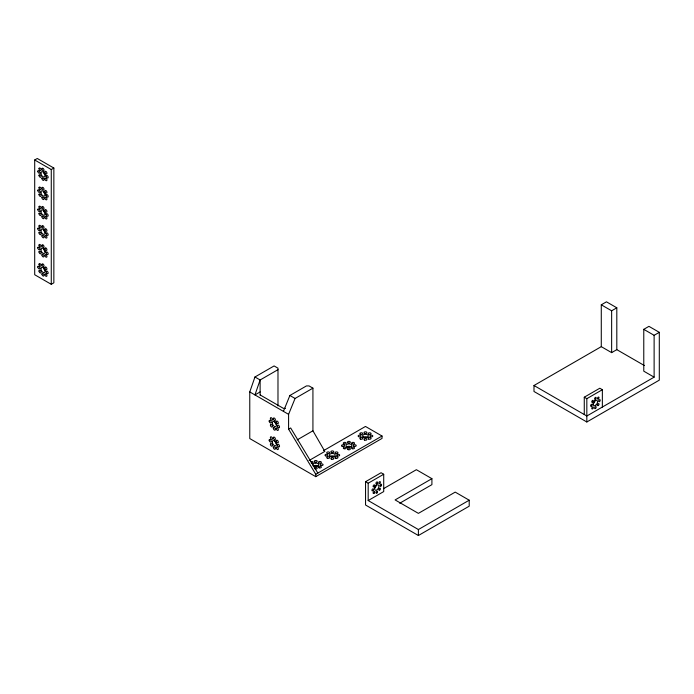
<?xml version="1.0" encoding="UTF-8"?>
<svg xmlns="http://www.w3.org/2000/svg" width="694" height="694" viewBox="0 0 694 694"><rect width="100%" height="100%" fill="white"/><g stroke="black" fill="none" stroke-linecap="round" stroke-linejoin="round"><path stroke-width="1.04" d="M365.556 481.705L368.184 483.215L368.184 500.548L383.713 491.586L383.713 474.254L381.084 472.735L365.556 481.705L365.556 505.015L418.395 535.516L469.213 506.178L469.213 500.201L455.212 492.115L418.395 513.369L395.103 499.923L431.911 478.669L431.911 484.646L399.701 503.245M418.395 535.516L418.395 529.539L469.213 500.201M601.282 346.653L611.64 352.63L616.81 349.646L616.81 307.798L606.461 301.821L601.282 304.813L601.282 346.653L533.99 385.508L533.99 391.485L586.829 421.987L659.3 380.147L659.3 332.331L648.942 326.353L643.772 329.338L643.772 371.177L654.121 377.154L586.829 416.01L586.829 421.987M611.64 352.63L611.64 310.791L616.81 307.798M654.121 377.154L654.121 335.315L659.3 332.331M323.534 450.666L365.469 426.454L382.03 436.023L382.03 438.417L315.77 476.665L249.771 438.565L249.771 391.937L254.95 376.998L274.095 365.938L277.982 368.176L277.982 405.886M283.421 411.369L289.892 395.476L306.453 385.916L309.038 385.916L312.925 388.154L312.925 430.792L324.827 451.412L309.064 460.521M315.77 476.665L315.77 474.28L288.591 429.17L288.591 414.353L295.063 398.469L312.925 388.154M34.7 159.976L37.285 158.484L53.854 168.043L53.854 282.814L51.269 284.306L34.7 274.746L34.7 159.976L51.269 169.536L53.854 168.043M277.982 369.668L260.12 379.982L254.95 394.929L260.12 391.937M288.591 429.17L290.665 427.972L317.843 473.082M297.153 439.892L312.925 430.792M315.77 474.28L382.03 436.023M368.184 483.215L383.713 474.254M383.877 488.463L416.374 469.699L431.911 478.669M584.279 414.535L584.27 397.202L599.807 388.232L602.357 389.707L602.357 407.048M584.27 397.202L586.829 398.677L602.357 389.707M285.486 408.376L283.421 408.376L260.12 394.929M601.282 304.813L611.64 310.791M643.772 329.338L654.121 335.315M616.81 349.646L644.353 365.538M533.99 385.508L586.829 416.01L586.829 398.677M289.892 395.476L295.063 398.469M254.95 376.998L260.12 379.982L260.12 395.19M249.771 391.937L288.591 414.353M368.184 500.548L418.395 529.539M51.269 169.536L51.269 284.306M374.673 488.09A3.028 1.744 -60 0 0 377.293 489.608A3.028 1.744 -60 0 0 378.256 484.924A3.028 1.744 -60 0 0 374.673 488.09A3.028 1.744 -60 0 0 376.252 484.794M594.975 400.291A3.028 1.744 -60 0 1 592.832 403.995M276.412 443.7A2.932 1.692 60 0 1 274.876 440.508M276.412 424.572A2.932 1.692 60 0 1 274.876 421.379M45.57 213.474A2.932 1.692 60 0 1 43.496 209.892M45.57 175.218A2.932 1.692 60 0 1 44.104 173.673L43.774 172.988A2.932 1.692 60 0 1 43.496 171.635M45.57 232.603A2.932 1.692 60 0 1 43.575 229.679M45.57 270.86A2.932 1.692 60 0 1 43.496 267.268M45.57 194.346A2.932 1.692 60 0 1 43.575 191.423M45.57 251.731A2.932 1.692 60 0 1 43.496 248.14M310.591 461.727A1.466 0.841 0 0 1 313.046 462.1A1.466 0.841 0 0 1 311.25 463.141M313.237 466.255A2.932 1.692 0 0 1 318.312 466.255M314.304 468.094A1.466 0.841 0 0 1 316.152 467.279A1.466 0.841 0 0 1 317.037 468.519A1.466 0.841 0 0 1 314.738 468.693M329.797 456.695A2.932 1.692 0 0 1 334.872 456.695M346.367 447.136A2.932 1.692 0 0 1 351.442 447.136M362.936 437.567A2.932 1.692 0 0 1 368.002 437.567M315.77 463.019L315.015 463.08A2.932 1.692 0 0 0 313.532 465.804A2.932 1.692 0 0 0 318.425 465.431A2.932 1.692 0 0 0 315.77 463.019M374.109 486.676A1.136 0.659 -60 0 0 374.474 484.915A1.136 0.659 -60 0 0 373.129 486.112A1.136 0.659 -60 0 0 374.109 486.676M380.963 486A1.136 0.659 -60 0 0 381.318 484.239A1.136 0.659 -60 0 0 379.974 485.436A1.136 0.659 -60 0 0 380.963 486M379.783 489.955A1.136 0.659 -60 0 0 380.147 488.194A1.136 0.659 -60 0 0 378.803 489.383A1.136 0.659 -60 0 0 379.783 489.955M376.946 492.948A1.136 0.659 -60 0 0 377.31 491.187A1.136 0.659 -60 0 0 375.966 492.384A1.136 0.659 -60 0 0 376.946 492.948M374.109 493.226A1.136 0.659 -60 0 0 374.474 491.473A1.136 0.659 -60 0 0 373.129 492.662A1.136 0.659 -60 0 0 374.109 493.226M372.938 490.632A1.136 0.659 -60 0 0 373.294 488.871A1.136 0.659 -60 0 0 371.949 490.068A1.136 0.659 -60 0 0 372.938 490.632M376.946 483.683A1.136 0.659 -60 0 0 377.31 481.922A1.136 0.659 -60 0 0 375.966 483.119A1.136 0.659 -60 0 0 376.946 483.683M379.783 483.406A1.136 0.659 -60 0 0 380.147 481.645A1.136 0.659 -60 0 0 378.803 482.833A1.136 0.659 -60 0 0 379.783 483.406M599.607 401.462A1.136 0.659 -60 0 0 599.963 399.701A1.136 0.659 -60 0 0 598.627 400.889A1.136 0.659 -60 0 0 599.607 401.462M598.428 405.417A1.136 0.659 -60 0 0 598.792 403.656A1.136 0.659 -60 0 0 597.447 404.845A1.136 0.659 -60 0 0 598.428 405.417M595.591 408.41A1.136 0.659 -60 0 0 595.955 406.649A1.136 0.659 -60 0 0 594.611 407.838A1.136 0.659 -60 0 0 595.591 408.41M592.754 402.138A1.136 0.659 -60 0 0 593.118 400.377A1.136 0.659 -60 0 0 591.774 401.574A1.136 0.659 -60 0 0 592.754 402.138M591.583 406.094A1.136 0.659 -60 0 0 591.939 404.333A1.136 0.659 -60 0 0 590.603 405.522A1.136 0.659 -60 0 0 591.583 406.094M598.428 398.859A1.136 0.659 -60 0 0 598.792 397.107A1.136 0.659 -60 0 0 597.447 398.295A1.136 0.659 -60 0 0 598.428 398.859M595.591 399.145A1.136 0.659 -60 0 0 595.955 397.384A1.136 0.659 -60 0 0 594.611 398.573A1.136 0.659 -60 0 0 595.591 399.145M595.938 405.07A3.028 1.744 -60 0 0 596.901 400.377A3.028 1.744 -60 0 0 593.318 403.552A3.028 1.744 -60 0 0 595.938 405.07M592.754 408.688A1.136 0.659 -60 0 0 593.118 406.936A1.136 0.659 -60 0 0 591.774 408.124A1.136 0.659 -60 0 0 592.754 408.688M273.323 447.378A1.466 0.841 60 0 0 274.876 449.313A1.466 0.841 60 0 0 274.876 447.24A1.466 0.841 60 0 0 273.323 447.378M272.291 422.872A2.932 1.692 60 0 0 275.397 426.732A2.932 1.692 60 0 0 275.397 422.594A2.932 1.692 60 0 0 272.291 422.872M273.323 437.819A1.466 0.841 60 0 0 274.876 439.744A1.466 0.841 60 0 0 274.876 437.68A1.466 0.841 60 0 0 273.323 437.819M273.323 418.69A1.466 0.841 60 0 0 274.876 420.616A1.466 0.841 60 0 0 274.876 418.551A1.466 0.841 60 0 0 273.323 418.69M270.391 437.524A1.466 0.841 60 0 0 271.944 439.458A1.466 0.841 60 0 0 271.944 437.385A1.466 0.841 60 0 0 270.391 437.524M276.255 440.907A1.466 0.841 60 0 0 277.808 442.841A1.466 0.841 60 0 0 277.808 440.768A1.466 0.841 60 0 0 276.255 440.907M276.255 447.673A1.466 0.841 60 0 0 277.808 449.599A1.466 0.841 60 0 0 277.808 447.535A1.466 0.841 60 0 0 276.255 447.673M272.291 442A2.932 1.692 60 0 0 275.397 445.86A2.932 1.692 60 0 0 275.397 441.722A2.932 1.692 60 0 0 272.291 442M270.391 444.29A1.466 0.841 60 0 0 271.944 446.216A1.466 0.841 60 0 0 271.944 444.151A1.466 0.841 60 0 0 270.391 444.29M277.461 444.984A1.466 0.841 60 0 0 279.014 446.919A1.466 0.841 60 0 0 279.014 444.845A1.466 0.841 60 0 0 277.461 444.984M269.185 440.204A1.466 0.841 60 0 0 270.738 442.139A1.466 0.841 60 0 0 270.738 440.065A1.466 0.841 60 0 0 269.185 440.204M277.461 425.856A1.466 0.841 60 0 0 279.014 427.79A1.466 0.841 60 0 0 279.014 425.717A1.466 0.841 60 0 0 277.461 425.856M270.391 425.162A1.466 0.841 60 0 0 271.944 427.088A1.466 0.841 60 0 0 271.944 425.023A1.466 0.841 60 0 0 270.391 425.162M273.323 428.25A1.466 0.841 60 0 0 274.876 430.185A1.466 0.841 60 0 0 274.876 428.111A1.466 0.841 60 0 0 273.323 428.25M276.255 421.779A1.466 0.841 60 0 0 277.808 423.713A1.466 0.841 60 0 0 277.808 421.64A1.466 0.841 60 0 0 276.255 421.779M269.185 421.076A1.466 0.841 60 0 0 270.738 423.01A1.466 0.841 60 0 0 270.738 420.937A1.466 0.841 60 0 0 269.185 421.076M276.255 428.545A1.466 0.841 60 0 0 277.808 430.471A1.466 0.841 60 0 0 277.808 428.406A1.466 0.841 60 0 0 276.255 428.545M270.391 418.395A1.466 0.841 60 0 0 271.944 420.33A1.466 0.841 60 0 0 271.944 418.256A1.466 0.841 60 0 0 270.391 418.395M39.02 271.05A1.466 0.841 60 0 0 40.573 272.985A1.466 0.841 60 0 0 40.573 270.912A1.466 0.841 60 0 0 39.02 271.05M41.944 226.322A1.466 0.841 60 0 0 43.496 228.257A1.466 0.841 60 0 0 43.496 226.183A1.466 0.841 60 0 0 41.944 226.322M40.911 192.255A2.932 1.692 60 0 0 44.017 196.116A2.932 1.692 60 0 0 44.017 191.978A2.932 1.692 60 0 0 40.911 192.255M46.09 271.753A1.466 0.841 60 0 0 47.643 273.688A1.466 0.841 60 0 0 47.643 271.614A1.466 0.841 60 0 0 46.09 271.753M37.806 190.46A1.466 0.841 60 0 0 39.358 192.394A1.466 0.841 60 0 0 39.358 190.321A1.466 0.841 60 0 0 37.806 190.46M37.806 171.331A1.466 0.841 60 0 0 39.358 173.266A1.466 0.841 60 0 0 39.358 171.192A1.466 0.841 60 0 0 37.806 171.331M46.09 252.625A1.466 0.841 60 0 0 47.643 254.559A1.466 0.841 60 0 0 47.643 252.486A1.466 0.841 60 0 0 46.09 252.625M44.876 191.162A1.466 0.841 60 0 0 46.429 193.097A1.466 0.841 60 0 0 46.429 191.024A1.466 0.841 60 0 0 44.876 191.162M39.02 175.417A1.466 0.841 60 0 0 40.573 177.343A1.466 0.841 60 0 0 40.573 175.278A1.466 0.841 60 0 0 39.02 175.417M39.02 245.164A1.466 0.841 60 0 0 40.573 247.099A1.466 0.841 60 0 0 40.573 245.025A1.466 0.841 60 0 0 39.02 245.164M44.876 197.92A1.466 0.841 60 0 0 46.429 199.855A1.466 0.841 60 0 0 46.429 197.781A1.466 0.841 60 0 0 44.876 197.92M41.944 274.147A1.466 0.841 60 0 0 43.496 276.082A1.466 0.841 60 0 0 43.496 274.009A1.466 0.841 60 0 0 41.944 274.147M46.09 233.496A1.466 0.841 60 0 0 47.643 235.431A1.466 0.841 60 0 0 47.643 233.358A1.466 0.841 60 0 0 46.09 233.496M39.02 206.907A1.466 0.841 60 0 0 40.573 208.842A1.466 0.841 60 0 0 40.573 206.769A1.466 0.841 60 0 0 39.02 206.907M46.09 195.24A1.466 0.841 60 0 0 47.643 197.174A1.466 0.841 60 0 0 47.643 195.101A1.466 0.841 60 0 0 46.09 195.24M44.876 217.048A1.466 0.841 60 0 0 46.429 218.983A1.466 0.841 60 0 0 46.429 216.91A1.466 0.841 60 0 0 44.876 217.048M40.911 230.512A2.932 1.692 60 0 0 44.017 234.372A2.932 1.692 60 0 0 44.017 230.234A2.932 1.692 60 0 0 40.911 230.512M40.911 173.127A2.932 1.692 60 0 0 44.017 176.987A2.932 1.692 60 0 0 44.017 172.849A2.932 1.692 60 0 0 40.911 173.127M41.944 235.891A1.466 0.841 60 0 0 43.496 237.825A1.466 0.841 60 0 0 43.496 235.752A1.466 0.841 60 0 0 41.944 235.891M41.944 197.634A1.466 0.841 60 0 0 43.496 199.568A1.466 0.841 60 0 0 43.496 197.495A1.466 0.841 60 0 0 41.944 197.634M37.806 209.588A1.466 0.841 60 0 0 39.358 211.523A1.466 0.841 60 0 0 39.358 209.449A1.466 0.841 60 0 0 37.806 209.588M41.944 264.579A1.466 0.841 60 0 0 43.496 266.513A1.466 0.841 60 0 0 43.496 264.44A1.466 0.841 60 0 0 41.944 264.579M40.911 211.384A2.932 1.692 60 0 0 44.017 215.244A2.932 1.692 60 0 0 44.017 211.106A2.932 1.692 60 0 0 40.911 211.384M39.02 187.779A1.466 0.841 60 0 0 40.573 189.714A1.466 0.841 60 0 0 40.573 187.64A1.466 0.841 60 0 0 39.02 187.779M37.806 266.973A1.466 0.841 60 0 0 39.358 268.908A1.466 0.841 60 0 0 39.358 266.834A1.466 0.841 60 0 0 37.806 266.973M39.02 251.931A1.466 0.841 60 0 0 40.573 253.857A1.466 0.841 60 0 0 40.573 251.792A1.466 0.841 60 0 0 39.02 251.931M37.806 247.845A1.466 0.841 60 0 0 39.358 249.779A1.466 0.841 60 0 0 39.358 247.706A1.466 0.841 60 0 0 37.806 247.845M39.02 232.802A1.466 0.841 60 0 0 40.573 234.728A1.466 0.841 60 0 0 40.573 232.663A1.466 0.841 60 0 0 39.02 232.802M44.876 172.034A1.466 0.841 60 0 0 46.429 173.968A1.466 0.841 60 0 0 46.429 171.895A1.466 0.841 60 0 0 44.876 172.034M40.911 268.769A2.932 1.692 60 0 0 44.017 272.629A2.932 1.692 60 0 0 44.017 268.491A2.932 1.692 60 0 0 40.911 268.769M41.944 245.45A1.466 0.841 60 0 0 43.496 247.385A1.466 0.841 60 0 0 43.496 245.312A1.466 0.841 60 0 0 41.944 245.45M46.09 214.368A1.466 0.841 60 0 0 47.643 216.302A1.466 0.841 60 0 0 47.643 214.229A1.466 0.841 60 0 0 46.09 214.368M44.876 210.291A1.466 0.841 60 0 0 46.429 212.217A1.466 0.841 60 0 0 46.429 210.152A1.466 0.841 60 0 0 44.876 210.291M44.876 178.792A1.466 0.841 60 0 0 46.429 180.726A1.466 0.841 60 0 0 46.429 178.653A1.466 0.841 60 0 0 44.876 178.792M44.876 267.676A1.466 0.841 60 0 0 46.429 269.602A1.466 0.841 60 0 0 46.429 267.537A1.466 0.841 60 0 0 44.876 267.676M41.944 216.762A1.466 0.841 60 0 0 43.496 218.697A1.466 0.841 60 0 0 43.496 216.623A1.466 0.841 60 0 0 41.944 216.762M46.09 176.111A1.466 0.841 60 0 0 47.643 178.046A1.466 0.841 60 0 0 47.643 175.972A1.466 0.841 60 0 0 46.09 176.111M44.876 248.547A1.466 0.841 60 0 0 46.429 250.473A1.466 0.841 60 0 0 46.429 248.409A1.466 0.841 60 0 0 44.876 248.547M41.944 255.019A1.466 0.841 60 0 0 43.496 256.954A1.466 0.841 60 0 0 43.496 254.88A1.466 0.841 60 0 0 41.944 255.019M41.944 178.505A1.466 0.841 60 0 0 43.496 180.44A1.466 0.841 60 0 0 43.496 178.367A1.466 0.841 60 0 0 41.944 178.505M44.876 229.419A1.466 0.841 60 0 0 46.429 231.345A1.466 0.841 60 0 0 46.429 229.28A1.466 0.841 60 0 0 44.876 229.419M44.876 236.177A1.466 0.841 60 0 0 46.429 238.111A1.466 0.841 60 0 0 46.429 236.038A1.466 0.841 60 0 0 44.876 236.177M39.02 213.674A1.466 0.841 60 0 0 40.573 215.6A1.466 0.841 60 0 0 40.573 213.535A1.466 0.841 60 0 0 39.02 213.674M44.876 274.434A1.466 0.841 60 0 0 46.429 276.368A1.466 0.841 60 0 0 46.429 274.295A1.466 0.841 60 0 0 44.876 274.434M41.944 207.194A1.466 0.841 60 0 0 43.496 209.128A1.466 0.841 60 0 0 43.496 207.055A1.466 0.841 60 0 0 41.944 207.194M41.944 188.065A1.466 0.841 60 0 0 43.496 190A1.466 0.841 60 0 0 43.496 187.927A1.466 0.841 60 0 0 41.944 188.065M44.876 255.305A1.466 0.841 60 0 0 46.429 257.24A1.466 0.841 60 0 0 46.429 255.166A1.466 0.841 60 0 0 44.876 255.305M39.02 194.546A1.466 0.841 60 0 0 40.573 196.471A1.466 0.841 60 0 0 40.573 194.407A1.466 0.841 60 0 0 39.02 194.546M37.806 228.716A1.466 0.841 60 0 0 39.358 230.651A1.466 0.841 60 0 0 39.358 228.578A1.466 0.841 60 0 0 37.806 228.716M39.02 264.293A1.466 0.841 60 0 0 40.573 266.227A1.466 0.841 60 0 0 40.573 264.154A1.466 0.841 60 0 0 39.02 264.293M40.911 249.64A2.932 1.692 60 0 0 44.017 253.501A2.932 1.692 60 0 0 44.017 249.363A2.932 1.692 60 0 0 40.911 249.64M39.02 168.651A1.466 0.841 60 0 0 40.573 170.585A1.466 0.841 60 0 0 40.573 168.512A1.466 0.841 60 0 0 39.02 168.651M39.02 226.036A1.466 0.841 60 0 0 40.573 227.97A1.466 0.841 60 0 0 40.573 225.897A1.466 0.841 60 0 0 39.02 226.036M41.944 168.946A1.466 0.841 60 0 0 43.496 170.871A1.466 0.841 60 0 0 43.496 168.807A1.466 0.841 60 0 0 41.944 168.946M347.868 449.565A1.466 0.841 0 0 0 350.314 449.183A1.466 0.841 0 0 0 348.527 448.151A1.466 0.841 0 0 0 347.868 449.565M354.027 446.32A1.466 0.841 0 0 0 356.222 445.583A1.466 0.841 0 0 0 354.027 444.854A1.466 0.841 0 0 0 354.027 446.32M344.033 448.706A1.466 0.841 0 0 0 346.228 447.977A1.466 0.841 0 0 0 344.033 447.248A1.466 0.841 0 0 0 344.033 448.706M314.738 461.926A1.466 0.841 0 0 0 317.184 461.553A1.466 0.841 0 0 0 315.397 460.512A1.466 0.841 0 0 0 314.738 461.926M325.746 455.88A1.466 0.841 0 0 0 327.941 455.151A1.466 0.841 0 0 0 325.746 454.414A1.466 0.841 0 0 0 325.746 455.88M320.897 465.448A1.466 0.841 0 0 0 323.092 464.711A1.466 0.841 0 0 0 320.897 463.982A1.466 0.841 0 0 0 320.897 465.448M364.437 440.005A1.466 0.841 0 0 0 366.883 439.623A1.466 0.841 0 0 0 365.087 438.591A1.466 0.841 0 0 0 364.437 440.005M335.749 458.274A1.466 0.841 0 0 0 337.943 457.537A1.466 0.841 0 0 0 335.749 456.808A1.466 0.841 0 0 0 335.749 458.274M368.575 434.227A1.466 0.841 0 0 0 371.021 433.854A1.466 0.841 0 0 0 369.234 432.813A1.466 0.841 0 0 0 368.575 434.227M344.033 443.926A1.466 0.841 0 0 0 346.228 443.197A1.466 0.841 0 0 0 344.033 442.46A1.466 0.841 0 0 0 344.033 443.926M347.442 447.049A2.932 1.692 0 0 0 351.832 445.583A2.932 1.692 0 0 0 347.442 444.125A2.932 1.692 0 0 0 347.442 447.049M368.575 439.007A1.466 0.841 0 0 0 371.021 438.634A1.466 0.841 0 0 0 369.234 437.593A1.466 0.841 0 0 0 368.575 439.007M330.266 456.348A2.932 1.692 0 0 0 335.167 455.585A2.932 1.692 0 0 0 331.576 453.52A2.932 1.692 0 0 0 330.266 456.348M319.179 467.834A1.466 0.841 0 0 0 321.374 467.105A1.466 0.841 0 0 0 319.179 466.377A1.466 0.841 0 0 0 319.179 467.834M327.464 458.274A1.466 0.841 0 0 0 329.659 457.537A1.466 0.841 0 0 0 327.464 456.808A1.466 0.841 0 0 0 327.464 458.274M352.005 443.796A1.466 0.841 0 0 0 354.461 443.414A1.466 0.841 0 0 0 352.665 442.382A1.466 0.841 0 0 0 352.005 443.796M331.298 452.367A1.466 0.841 0 0 0 333.753 451.985A1.466 0.841 0 0 0 331.958 450.953A1.466 0.841 0 0 0 331.298 452.367M318.876 462.924A1.466 0.841 0 0 0 321.331 462.542A1.466 0.841 0 0 0 319.535 461.51A1.466 0.841 0 0 0 318.876 462.924M352.309 448.706A1.466 0.841 0 0 0 354.504 447.977A1.466 0.841 0 0 0 352.309 447.248A1.466 0.841 0 0 0 352.309 448.706M360.594 439.146A1.466 0.841 0 0 0 362.788 438.417A1.466 0.841 0 0 0 360.594 437.68A1.466 0.841 0 0 0 360.594 439.146M363.396 437.22A2.932 1.692 0 0 0 368.297 436.457A2.932 1.692 0 0 0 364.706 434.392A2.932 1.692 0 0 0 363.396 437.22M342.012 446.181A1.466 0.841 0 0 0 344.458 445.808A1.466 0.841 0 0 0 342.663 444.767A1.466 0.841 0 0 0 342.012 446.181M370.596 436.752A1.466 0.841 0 0 0 372.791 436.023A1.466 0.841 0 0 0 370.596 435.294A1.466 0.841 0 0 0 370.596 436.752M327.464 453.494A1.466 0.841 0 0 0 329.659 452.757A1.466 0.841 0 0 0 327.464 452.028A1.466 0.841 0 0 0 327.464 453.494M347.868 442.798A1.466 0.841 0 0 0 350.314 442.425A1.466 0.841 0 0 0 348.527 441.384A1.466 0.841 0 0 0 347.868 442.798M331.602 459.263A1.466 0.841 0 0 0 333.805 458.534A1.466 0.841 0 0 0 331.602 457.797A1.466 0.841 0 0 0 331.602 459.263M335.445 453.356A1.466 0.841 0 0 0 337.891 452.974A1.466 0.841 0 0 0 336.096 451.941A1.466 0.841 0 0 0 335.445 453.356M364.732 433.377A1.466 0.841 0 0 0 366.935 432.64A1.466 0.841 0 0 0 364.732 431.911A1.466 0.841 0 0 0 364.732 433.377M360.29 434.227A1.466 0.841 0 0 0 362.736 433.854A1.466 0.841 0 0 0 360.949 432.813A1.466 0.841 0 0 0 360.29 434.227M358.572 436.621A1.466 0.841 0 0 0 361.027 436.24A1.466 0.841 0 0 0 359.232 435.207A1.466 0.841 0 0 0 358.572 436.621M337.163 455.75A1.466 0.841 0 0 0 339.609 455.368A1.466 0.841 0 0 0 337.813 454.336A1.466 0.841 0 0 0 337.163 455.75"/></g></svg>
